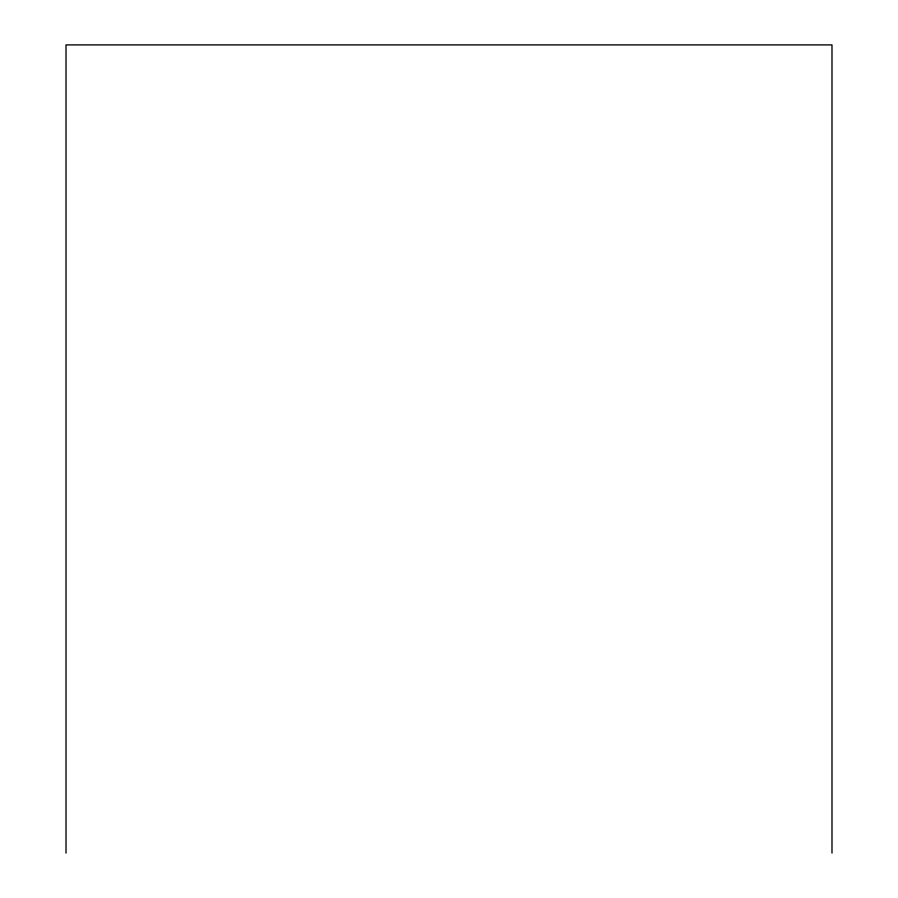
<?xml version="1.0" encoding="UTF-8"?>
<svg xmlns="http://www.w3.org/2000/svg" width="898" height="898" viewBox="0 0 898 898"><rect width="100%" height="100%" fill="white"/><g stroke="black" fill="none" stroke-linecap="round" stroke-linejoin="round"><path stroke-width="1.35" d="M831.986 853.1L831.986 44.9L66.014 44.9L66.014 853.1"/></g></svg>
